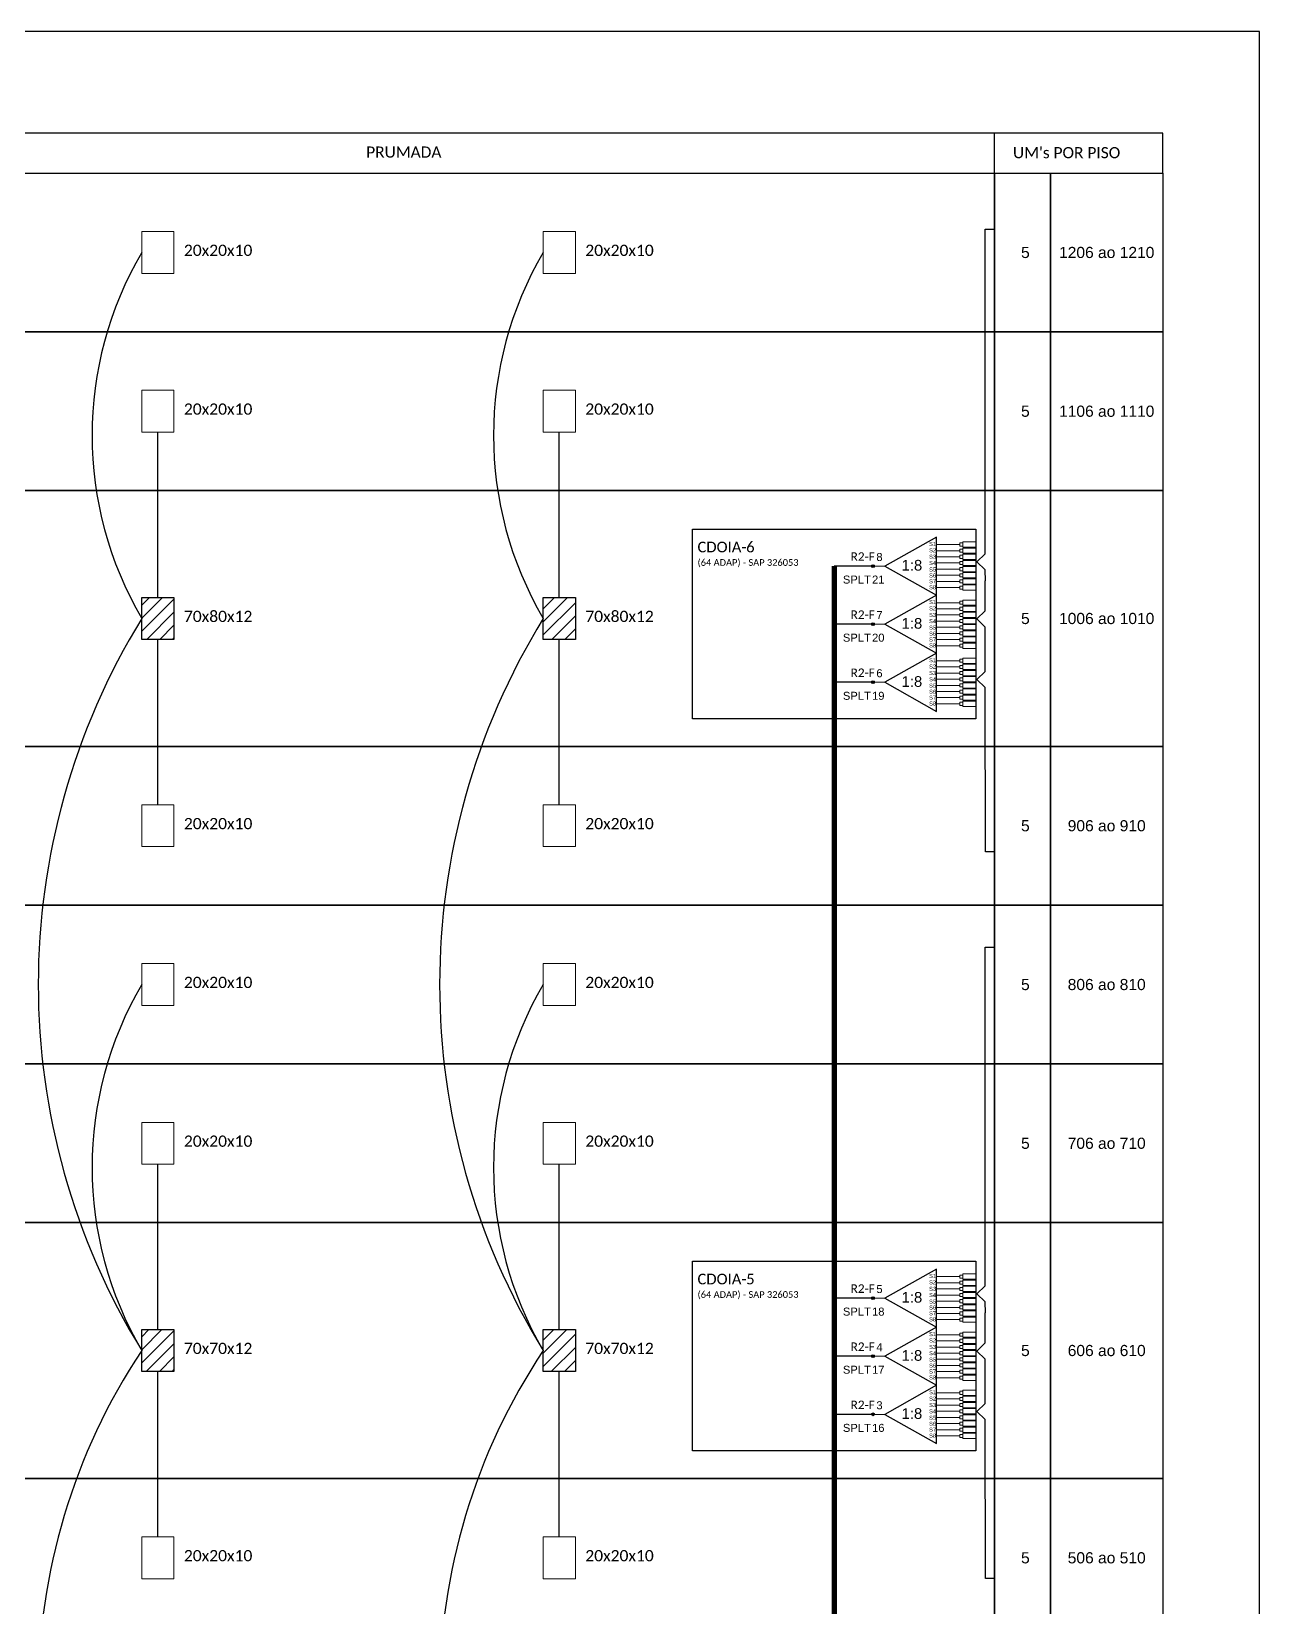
# Model space of a CAD drawing. Extents: x -89 to 749, y 705 to 1299.
# Drawn here: x 496 to 749.2, y 974 to 1299 of the extents above; entities that cross this region are included whole.
import ezdxf
from ezdxf.enums import TextEntityAlignment as Align

# ---------------------------------------------------------------- set-up
doc = ezdxf.new("R2010")
doc.units = 0
doc.styles.add('ARIAL', font='arial.ttf')
doc.styles.add('WMF-Calibri0', font='calibri.ttf')

msp = doc.modelspace()

# ---------------------------------------------------------------- hatches: boundary and pattern name
h = msp.add_hatch(color=3)
h.dxf.hatch_style = 1
edge = h.paths.add_edge_path()
edge.add_arc((669.55, 1188.78), 0.282, 0, 360)
h = msp.add_hatch()
h.set_pattern_fill('ANSI31', color=1, scale=0.6)
h.set_pattern_definition([(45, (-520.682, -17.6759), (-1.3470384, 1.3470384), [])])
h.paths.add_polyline_path([(525.39, 1031.31), (518.76, 1031.31), (518.76, 1022.69), (525.39, 1022.69)])
h.paths.add_polyline_path([(518.76, 1173.66), (525.39, 1173.66), (525.39, 1182.28), (518.76, 1182.28)])
h.paths.add_polyline_path([(608.16, 1173.66), (608.16, 1182.28), (601.54, 1182.28), (601.54, 1173.66)])
h.paths.add_polyline_path([(608.16, 1031.31), (601.54, 1031.31), (601.54, 1022.69), (608.16, 1022.69)])
h = msp.add_hatch(color=3)
h.dxf.hatch_style = 1
edge = h.paths.add_edge_path()
edge.add_arc((669.55, 1176.79), 0.282, 0, 360)
h = msp.add_hatch(color=3)
h.dxf.hatch_style = 1
edge = h.paths.add_edge_path()
edge.add_arc((669.55, 1164.81), 0.282, 0, 360)
h = msp.add_hatch(color=3)
h.dxf.hatch_style = 1
edge = h.paths.add_edge_path()
edge.add_arc((669.55, 1164.81), 0.282, 0, 360)
h = msp.add_hatch(color=3)
h.dxf.hatch_style = 1
edge = h.paths.add_edge_path()
edge.add_arc((669.55, 1037.81), 0.282, 0, 360)
h = msp.add_hatch(color=3)
h.dxf.hatch_style = 1
edge = h.paths.add_edge_path()
edge.add_arc((669.55, 1025.82), 0.282, 0, 360)
h = msp.add_hatch(color=3)
h.dxf.hatch_style = 1
edge = h.paths.add_edge_path()
edge.add_arc((669.55, 1013.83), 0.282, 0, 360)
h = msp.add_hatch(color=3)
h.dxf.hatch_style = 1
edge = h.paths.add_edge_path()
edge.add_arc((669.55, 1013.83), 0.282, 0, 360)

# ---------------------------------------------------------------- linework, layer by layer
for points in [[(-89.32, 705.02), (749.25, 705.02), (749.25, 1299.02), (-89.32, 1299.02), (-89.32, 705.02)], [(361.41, 1269.83), (729.31, 1269.83), (729.31, 1278.06), (361.41, 1278.06), (361.41, 1278.06), (361.41, 1273.94)], [(694.58, 1269.83), (694.58, 1278.06)]]:
    msp.add_lwpolyline(points)
for points in [[(396.13, 1269.83), (694.59, 1269.83), (694.59, 1237.09), (396.13, 1237.09)], [(694.59, 1269.83), (706.17, 1269.83), (706.17, 1237.09), (694.59, 1237.09)], [(706.17, 1269.83), (729.31, 1269.83), (729.31, 1237.09), (706.17, 1237.09)], [(396.13, 1237.09), (694.59, 1237.09), (694.59, 1204.34), (396.13, 1204.34)], [(694.59, 1237.09), (706.17, 1237.09), (706.17, 1204.34), (694.59, 1204.34)], [(706.17, 1237.09), (729.31, 1237.09), (729.31, 1204.34), (706.17, 1204.34)], [(396.13, 1204.34), (694.59, 1204.34), (694.59, 1151.6), (396.13, 1151.6)], [(694.59, 1204.34), (706.17, 1204.34), (706.17, 1151.6), (694.59, 1151.6)], [(706.17, 1204.34), (729.31, 1204.34), (729.31, 1151.6), (706.17, 1151.6)], [(396.13, 1151.6), (694.59, 1151.6), (694.59, 1118.86), (396.13, 1118.86)], [(694.59, 1151.6), (706.17, 1151.6), (706.17, 1118.86), (694.59, 1118.86)], [(706.17, 1151.6), (729.31, 1151.6), (729.31, 1118.86), (706.17, 1118.86)], [(396.13, 1118.86), (694.59, 1118.86), (694.59, 1086.11), (396.13, 1086.11)], [(694.59, 1118.86), (706.17, 1118.86), (706.17, 1086.11), (694.59, 1086.11)], [(706.17, 1118.86), (729.31, 1118.86), (729.31, 1086.11), (706.17, 1086.11)], [(396.13, 1086.11), (694.59, 1086.11), (694.59, 1053.37), (396.13, 1053.37)], [(694.59, 1086.11), (706.17, 1086.11), (706.17, 1053.37), (694.59, 1053.37)], [(706.17, 1086.11), (729.31, 1086.11), (729.31, 1053.37), (706.17, 1053.37)], [(396.13, 1053.37), (694.59, 1053.37), (694.59, 1000.62), (396.13, 1000.62)], [(694.59, 1053.37), (706.17, 1053.37), (706.17, 1000.62), (694.59, 1000.62)], [(706.17, 1053.37), (729.31, 1053.37), (729.31, 1000.62), (706.17, 1000.62)], [(396.13, 1000.62), (694.59, 1000.62), (694.59, 967.88), (396.13, 967.88)], [(694.59, 1000.62), (706.17, 1000.62), (706.17, 967.88), (694.59, 967.88)], [(706.17, 1000.62), (729.31, 1000.62), (729.31, 967.88), (706.17, 967.88)]]:
    msp.add_lwpolyline(points, close=True)
at = {"color": 3}
for points in [[(692.72, 1185.73), (692.71, 1188.01), (690.99, 1189.67), (692.71, 1191.33), (692.71, 1258.23), (694.53, 1258.23)], [(522.07, 1182.28), (522.07, 1216.41)], [(604.85, 1182.28), (604.85, 1216.41)], [(692.71, 1169.98), (692.71, 1176.21), (690.99, 1177.87), (692.71, 1179.53), (692.71, 1185.73), (692.72, 1185.73)], [(522.07, 1139.54), (522.07, 1173.66)], [(604.85, 1139.54), (604.85, 1173.66)], [(694.53, 1129.82), (692.72, 1129.82), (692.71, 1163.75), (690.99, 1165.41), (692.71, 1167.07), (692.71, 1169.98)], [(692.72, 1034.76), (692.71, 1037.04), (690.99, 1038.7), (692.71, 1040.35), (692.71, 1110.21), (694.53, 1110.21)], [(522.07, 1031.31), (522.07, 1065.43)], [(604.85, 1031.31), (604.85, 1065.43)], [(692.71, 1019.01), (692.71, 1025.24), (690.99, 1026.89), (692.71, 1028.55), (692.71, 1034.76), (692.72, 1034.76)], [(522.07, 988.56), (522.07, 1022.69)], [(604.85, 988.56), (604.85, 1022.69)], [(694.53, 979.99), (692.72, 979.99), (692.71, 1012.78), (690.99, 1014.44), (692.71, 1016.09), (692.71, 1019.01)]]:
    msp.add_lwpolyline(points, dxfattribs=at)
at = {"color": 0, "lineweight": 0}
for points in [[(518.76, 1257.77), (525.39, 1257.77), (525.39, 1249.15), (518.76, 1249.15)], [(601.54, 1257.77), (608.16, 1257.77), (608.16, 1249.15), (601.54, 1249.15)], [(518.76, 1225.03), (525.39, 1225.03), (525.39, 1216.41), (518.76, 1216.41)], [(601.54, 1225.03), (608.16, 1225.03), (608.16, 1216.41), (601.54, 1216.41)], [(518.76, 1139.54), (525.39, 1139.54), (525.39, 1130.92), (518.76, 1130.92)], [(601.54, 1139.54), (608.16, 1139.54), (608.16, 1130.92), (601.54, 1130.92)], [(518.76, 1106.79), (525.39, 1106.79), (525.39, 1098.17), (518.76, 1098.17)], [(601.54, 1106.79), (608.16, 1106.79), (608.16, 1098.17), (601.54, 1098.17)], [(518.76, 1074.05), (525.39, 1074.05), (525.39, 1065.43), (518.76, 1065.43)], [(601.54, 1074.05), (608.16, 1074.05), (608.16, 1065.43), (601.54, 1065.43)], [(518.76, 988.56), (525.39, 988.56), (525.39, 979.94), (518.76, 979.94)], [(601.54, 988.56), (608.16, 988.56), (608.16, 979.94), (601.54, 979.94)]]:
    msp.add_lwpolyline(points, close=True, dxfattribs=at)
at = {"color": 1}
for points in [[(632.32, 1196.38), (690.77, 1196.38), (690.77, 1157.25), (632.32, 1157.25)], [(518.76, 1182.28), (525.39, 1182.28), (525.39, 1173.66), (518.76, 1173.66)], [(601.54, 1182.28), (608.16, 1182.28), (608.16, 1173.66), (601.54, 1173.66)], [(632.32, 1045.4), (690.77, 1045.4), (690.77, 1006.28), (632.32, 1006.28)], [(518.76, 1031.31), (525.39, 1031.31), (525.39, 1022.69), (518.76, 1022.69)], [(601.54, 1031.31), (608.16, 1031.31), (608.16, 1022.69), (601.54, 1022.69)]]:
    msp.add_lwpolyline(points, close=True, dxfattribs=at)
for points in [[(682.63, 1194.77), (672, 1188.78), (682.63, 1182.79), (682.63, 1194.77)], [(682.63, 1182.79), (672, 1176.79), (682.63, 1170.8), (682.63, 1182.79)], [(682.63, 1170.8), (672, 1164.81), (682.63, 1158.82), (682.63, 1170.8)], [(682.63, 1043.8), (672, 1037.81), (682.63, 1031.81), (682.63, 1043.8)], [(682.63, 1031.81), (672, 1025.82), (682.63, 1019.83), (682.63, 1031.81)], [(682.63, 1019.83), (672, 1013.83), (682.63, 1007.84), (682.63, 1019.83)]]:
    msp.add_lwpolyline(points, dxfattribs=at)
at = {"color": 3, "lineweight": 0}
for points in [[(687.44, 1193.22), (682.63, 1193.22)], [(688.08, 1193.76), (688.08, 1192.68)], [(688.08, 1193.76), (690.74, 1193.76)], [(682.63, 1191.95), (687.44, 1191.95)], [(682.63, 1190.68), (687.44, 1190.68)], [(688.08, 1192.68), (690.74, 1192.68)], [(688.08, 1192.5), (688.08, 1191.41)], [(688.08, 1192.5), (690.74, 1192.5)], [(688.08, 1191.41), (690.74, 1191.41)], [(688.08, 1191.23), (688.08, 1190.14)], [(688.08, 1191.23), (690.74, 1191.23)], [(688.08, 1190.14), (690.74, 1190.14)], [(688.08, 1189.96), (688.08, 1188.87)], [(688.08, 1189.96), (690.74, 1189.96)], [(682.63, 1189.42), (687.44, 1189.42)], [(682.63, 1188.15), (687.44, 1188.15)], [(682.63, 1186.88), (687.44, 1186.88)], [(688.08, 1188.87), (690.74, 1188.87)], [(688.08, 1188.69), (688.08, 1187.61)], [(688.08, 1188.69), (690.74, 1188.69)], [(688.08, 1187.61), (690.74, 1187.61)], [(688.08, 1187.42), (688.08, 1186.34)], [(688.08, 1187.42), (690.74, 1187.42)], [(688.08, 1186.34), (690.74, 1186.34)], [(682.63, 1185.61), (687.44, 1185.61)], [(682.63, 1184.34), (687.44, 1184.34)], [(688.08, 1186.15), (688.08, 1185.07)], [(688.08, 1186.15), (690.74, 1186.15)], [(688.08, 1185.07), (690.74, 1185.07)], [(688.08, 1184.89), (688.08, 1183.8)], [(688.08, 1184.89), (690.74, 1184.89)], [(688.08, 1183.8), (690.74, 1183.8)], [(687.44, 1181.23), (682.63, 1181.23)], [(682.63, 1179.97), (687.44, 1179.97)], [(688.08, 1181.78), (688.08, 1180.69)], [(688.08, 1181.78), (690.74, 1181.78)], [(688.08, 1180.69), (690.74, 1180.69)], [(688.08, 1180.51), (688.08, 1179.42)], [(688.08, 1180.51), (690.74, 1180.51)], [(682.63, 1178.7), (687.44, 1178.7)], [(682.63, 1177.43), (687.44, 1177.43)], [(688.08, 1179.42), (690.74, 1179.42)], [(688.08, 1179.24), (688.08, 1178.16)], [(688.08, 1179.24), (690.74, 1179.24)], [(688.08, 1178.16), (690.74, 1178.16)], [(688.08, 1177.97), (688.08, 1176.89)], [(688.08, 1177.97), (690.74, 1177.97)], [(688.08, 1176.89), (690.74, 1176.89)], [(688.08, 1176.7), (688.08, 1175.62)], [(688.08, 1176.7), (690.74, 1176.7)], [(682.63, 1176.16), (687.44, 1176.16)], [(682.63, 1174.89), (687.44, 1174.89)], [(682.63, 1173.62), (687.44, 1173.62)], [(688.08, 1175.62), (690.74, 1175.62)], [(688.08, 1175.44), (688.08, 1174.35)], [(688.08, 1175.44), (690.74, 1175.44)], [(688.08, 1174.35), (690.74, 1174.35)], [(688.08, 1174.17), (688.08, 1173.08)], [(688.08, 1174.17), (690.74, 1174.17)], [(682.63, 1172.36), (687.44, 1172.36)], [(688.08, 1173.08), (690.74, 1173.08)], [(688.08, 1172.9), (688.08, 1171.81)], [(688.08, 1172.9), (690.74, 1172.9)], [(688.08, 1171.81), (690.74, 1171.81)], [(687.44, 1169.25), (682.63, 1169.25)], [(682.63, 1167.98), (687.44, 1167.98)], [(688.08, 1169.79), (688.08, 1168.71)], [(688.08, 1169.79), (690.74, 1169.79)], [(688.08, 1168.71), (690.74, 1168.71)], [(688.08, 1168.52), (688.08, 1167.44)], [(688.08, 1168.52), (690.74, 1168.52)], [(688.08, 1167.44), (690.74, 1167.44)], [(688.08, 1167.25), (688.08, 1166.17)], [(688.08, 1167.25), (690.74, 1167.25)], [(682.63, 1166.71), (687.44, 1166.71)], [(682.63, 1165.44), (687.44, 1165.44)], [(682.63, 1164.17), (687.44, 1164.17)], [(688.08, 1166.17), (690.74, 1166.17)], [(688.08, 1165.99), (688.08, 1164.9)], [(688.08, 1165.99), (690.74, 1165.99)], [(688.08, 1164.9), (690.74, 1164.9)], [(688.08, 1164.72), (688.08, 1163.63)], [(688.08, 1164.72), (690.74, 1164.72)], [(688.08, 1163.63), (690.74, 1163.63)], [(682.63, 1162.91), (687.44, 1162.91)], [(682.63, 1161.64), (687.44, 1161.64)], [(682.63, 1160.37), (687.44, 1160.37)], [(688.08, 1163.45), (688.08, 1162.36)], [(688.08, 1163.45), (690.74, 1163.45)], [(688.08, 1162.36), (690.74, 1162.36)], [(688.08, 1162.18), (688.08, 1161.1)], [(688.08, 1162.18), (690.74, 1162.18)], [(688.08, 1161.1), (690.74, 1161.1)], [(688.08, 1160.91), (688.08, 1159.83)], [(688.08, 1160.91), (690.74, 1160.91)], [(688.08, 1159.83), (690.74, 1159.83)], [(687.44, 1042.25), (682.63, 1042.25)], [(682.63, 1040.98), (687.44, 1040.98)], [(688.08, 1042.79), (688.08, 1041.7)], [(688.08, 1042.79), (690.74, 1042.79)], [(688.08, 1041.7), (690.74, 1041.7)], [(688.08, 1041.52), (688.08, 1040.43)], [(688.08, 1041.52), (690.74, 1041.52)], [(688.08, 1040.43), (690.74, 1040.43)], [(688.08, 1040.25), (688.08, 1039.17)], [(688.08, 1040.25), (690.74, 1040.25)], [(682.63, 1039.71), (687.44, 1039.71)], [(682.63, 1038.44), (687.44, 1038.44)], [(682.63, 1037.17), (687.44, 1037.17)], [(688.08, 1039.17), (690.74, 1039.17)], [(688.08, 1038.98), (688.08, 1037.9)], [(688.08, 1038.98), (690.74, 1038.98)], [(688.08, 1037.9), (690.74, 1037.9)], [(688.08, 1037.72), (688.08, 1036.63)], [(688.08, 1037.72), (690.74, 1037.72)], [(682.63, 1035.9), (687.44, 1035.9)], [(682.63, 1034.64), (687.44, 1034.64)], [(688.08, 1036.63), (690.74, 1036.63)], [(688.08, 1036.45), (688.08, 1035.36)], [(688.08, 1036.45), (690.74, 1036.45)], [(688.08, 1035.36), (690.74, 1035.36)], [(688.08, 1035.18), (688.08, 1034.09)], [(688.08, 1035.18), (690.74, 1035.18)], [(688.08, 1034.09), (690.74, 1034.09)], [(688.08, 1033.91), (688.08, 1032.83)], [(688.08, 1033.91), (690.74, 1033.91)], [(682.63, 1033.37), (687.44, 1033.37)], [(688.08, 1032.83), (690.74, 1032.83)], [(688.08, 1030.8), (688.08, 1029.72)], [(688.08, 1030.8), (690.74, 1030.8)], [(687.44, 1030.26), (682.63, 1030.26)], [(682.63, 1028.99), (687.44, 1028.99)], [(682.63, 1027.72), (687.44, 1027.72)], [(688.08, 1029.72), (690.74, 1029.72)], [(688.08, 1029.53), (688.08, 1028.45)], [(688.08, 1029.53), (690.74, 1029.53)], [(688.08, 1028.45), (690.74, 1028.45)], [(688.08, 1028.27), (688.08, 1027.18)], [(688.08, 1028.27), (690.74, 1028.27)], [(688.08, 1027.18), (690.74, 1027.18)], [(682.63, 1026.45), (687.44, 1026.45)], [(682.63, 1025.19), (687.44, 1025.19)], [(682.63, 1023.92), (687.44, 1023.92)], [(688.08, 1027), (688.08, 1025.91)], [(688.08, 1027), (690.74, 1027)], [(688.08, 1025.91), (690.74, 1025.91)], [(688.08, 1025.73), (688.08, 1024.64)], [(688.08, 1025.73), (690.74, 1025.73)], [(688.08, 1024.64), (690.74, 1024.64)], [(688.08, 1024.46), (688.08, 1023.38)], [(688.08, 1024.46), (690.74, 1024.46)], [(682.63, 1022.65), (687.44, 1022.65)], [(682.63, 1021.38), (687.44, 1021.38)], [(688.08, 1023.38), (690.74, 1023.38)], [(688.08, 1023.19), (688.08, 1022.11)], [(688.08, 1023.19), (690.74, 1023.19)], [(688.08, 1022.11), (690.74, 1022.11)], [(688.08, 1021.92), (688.08, 1020.84)], [(688.08, 1021.92), (690.74, 1021.92)], [(688.08, 1020.84), (690.74, 1020.84)], [(687.44, 1018.27), (682.63, 1018.27)], [(688.08, 1018.82), (688.08, 1017.73)], [(688.08, 1018.82), (690.74, 1018.82)], [(688.08, 1017.73), (690.74, 1017.73)], [(688.08, 1017.55), (688.08, 1016.46)], [(688.08, 1017.55), (690.74, 1017.55)], [(682.63, 1017), (687.44, 1017)], [(682.63, 1015.74), (687.44, 1015.74)], [(682.63, 1014.47), (687.44, 1014.47)], [(688.08, 1016.46), (690.74, 1016.46)], [(688.08, 1016.28), (688.08, 1015.19)], [(688.08, 1016.28), (690.74, 1016.28)], [(688.08, 1015.19), (690.74, 1015.19)], [(688.08, 1015.01), (688.08, 1013.93)], [(688.08, 1015.01), (690.74, 1015.01)], [(682.63, 1013.2), (687.44, 1013.2)], [(682.63, 1011.93), (687.44, 1011.93)], [(688.08, 1013.93), (690.74, 1013.93)], [(688.08, 1013.74), (688.08, 1012.66)], [(688.08, 1013.74), (690.74, 1013.74)], [(688.08, 1012.66), (690.74, 1012.66)], [(688.08, 1012.47), (688.08, 1011.39)], [(688.08, 1012.47), (690.74, 1012.47)], [(688.08, 1011.39), (690.74, 1011.39)], [(688.08, 1011.21), (688.08, 1010.12)], [(688.08, 1011.21), (690.74, 1011.21)], [(682.63, 1010.66), (687.44, 1010.66)], [(682.63, 1009.39), (687.44, 1009.39)], [(688.08, 1010.12), (690.74, 1010.12)], [(688.08, 1009.94), (688.08, 1008.85)], [(688.08, 1009.94), (690.74, 1009.94)], [(688.08, 1008.85), (690.74, 1008.85)]]:
    msp.add_lwpolyline(points, dxfattribs=at)
for points in [[(687.44, 1193.54), (688.08, 1193.54), (688.08, 1192.91), (687.44, 1192.91)], [(687.44, 1192.27), (688.08, 1192.27), (688.08, 1191.64), (687.44, 1191.64)], [(687.44, 1191), (688.08, 1191), (688.08, 1190.37), (687.44, 1190.37)], [(687.44, 1189.73), (688.08, 1189.73), (688.08, 1189.1), (687.44, 1189.1)], [(687.44, 1188.46), (688.08, 1188.46), (688.08, 1187.83), (687.44, 1187.83)], [(687.44, 1187.19), (688.08, 1187.19), (688.08, 1186.56), (687.44, 1186.56)], [(687.44, 1185.93), (688.08, 1185.93), (688.08, 1185.3), (687.44, 1185.3)], [(687.44, 1184.66), (688.08, 1184.66), (688.08, 1184.03), (687.44, 1184.03)], [(687.44, 1181.55), (688.08, 1181.55), (688.08, 1180.92), (687.44, 1180.92)], [(687.44, 1180.28), (688.08, 1180.28), (688.08, 1179.65), (687.44, 1179.65)], [(687.44, 1179.01), (688.08, 1179.01), (688.08, 1178.38), (687.44, 1178.38)], [(687.44, 1177.74), (688.08, 1177.74), (688.08, 1177.11), (687.44, 1177.11)], [(687.44, 1176.48), (688.08, 1176.48), (688.08, 1175.85), (687.44, 1175.85)], [(687.44, 1175.21), (688.08, 1175.21), (688.08, 1174.58), (687.44, 1174.58)], [(687.44, 1173.94), (688.08, 1173.94), (688.08, 1173.31), (687.44, 1173.31)], [(687.44, 1172.67), (688.08, 1172.67), (688.08, 1172.04), (687.44, 1172.04)], [(687.44, 1169.56), (688.08, 1169.56), (688.08, 1168.93), (687.44, 1168.93)], [(687.44, 1168.29), (688.08, 1168.29), (688.08, 1167.66), (687.44, 1167.66)], [(687.44, 1167.03), (688.08, 1167.03), (688.08, 1166.4), (687.44, 1166.4)], [(687.44, 1165.76), (688.08, 1165.76), (688.08, 1165.13), (687.44, 1165.13)], [(687.44, 1164.49), (688.08, 1164.49), (688.08, 1163.86), (687.44, 1163.86)], [(687.44, 1163.22), (688.08, 1163.22), (688.08, 1162.59), (687.44, 1162.59)], [(687.44, 1161.95), (688.08, 1161.95), (688.08, 1161.32), (687.44, 1161.32)], [(687.44, 1160.68), (688.08, 1160.68), (688.08, 1160.05), (687.44, 1160.05)], [(687.44, 1042.56), (688.08, 1042.56), (688.08, 1041.93), (687.44, 1041.93)], [(687.44, 1041.29), (688.08, 1041.29), (688.08, 1040.66), (687.44, 1040.66)], [(687.44, 1040.02), (688.08, 1040.02), (688.08, 1039.39), (687.44, 1039.39)], [(687.44, 1038.76), (688.08, 1038.76), (688.08, 1038.13), (687.44, 1038.13)], [(687.44, 1037.49), (688.08, 1037.49), (688.08, 1036.86), (687.44, 1036.86)], [(687.44, 1036.22), (688.08, 1036.22), (688.08, 1035.59), (687.44, 1035.59)], [(687.44, 1034.95), (688.08, 1034.95), (688.08, 1034.32), (687.44, 1034.32)], [(687.44, 1033.68), (688.08, 1033.68), (688.08, 1033.05), (687.44, 1033.05)], [(687.44, 1030.57), (688.08, 1030.57), (688.08, 1029.94), (687.44, 1029.94)], [(687.44, 1029.31), (688.08, 1029.31), (688.08, 1028.68), (687.44, 1028.68)], [(687.44, 1028.04), (688.08, 1028.04), (688.08, 1027.41), (687.44, 1027.41)], [(687.44, 1026.77), (688.08, 1026.77), (688.08, 1026.14), (687.44, 1026.14)], [(687.44, 1025.5), (688.08, 1025.5), (688.08, 1024.87), (687.44, 1024.87)], [(687.44, 1024.23), (688.08, 1024.23), (688.08, 1023.6), (687.44, 1023.6)], [(687.44, 1022.96), (688.08, 1022.96), (688.08, 1022.33), (687.44, 1022.33)], [(687.44, 1021.7), (688.08, 1021.7), (688.08, 1021.07), (687.44, 1021.07)], [(687.44, 1018.59), (688.08, 1018.59), (688.08, 1017.96), (687.44, 1017.96)], [(687.44, 1017.32), (688.08, 1017.32), (688.08, 1016.69), (687.44, 1016.69)], [(687.44, 1016.05), (688.08, 1016.05), (688.08, 1015.42), (687.44, 1015.42)], [(687.44, 1014.78), (688.08, 1014.78), (688.08, 1014.15), (687.44, 1014.15)], [(687.44, 1013.51), (688.08, 1013.51), (688.08, 1012.88), (687.44, 1012.88)], [(687.44, 1012.25), (688.08, 1012.25), (688.08, 1011.62), (687.44, 1011.62)], [(687.44, 1010.98), (688.08, 1010.98), (688.08, 1010.35), (687.44, 1010.35)], [(687.44, 1009.71), (688.08, 1009.71), (688.08, 1009.08), (687.44, 1009.08)]]:
    msp.add_lwpolyline(points, close=True, dxfattribs=at)
at = {"color": 6, "const_width": 1.1}
msp.add_lwpolyline([(661.56, 1188.78), (661.56, 775.51), (536.76, 775.51), (536.76, 847.41), (516.16, 847.41), (516.16, 820.46)], dxfattribs=at)
at = {"color": 6}
for points in [[(669.55, 1188.78), (661.56, 1188.78)], [(669.55, 1176.79), (661.56, 1176.79)], [(669.55, 1164.81), (661.56, 1164.81)], [(669.55, 1037.81), (661.56, 1037.81)], [(669.55, 1025.82), (661.56, 1025.82)], [(669.55, 1013.83), (661.56, 1013.83)]]:
    msp.add_lwpolyline(points, dxfattribs=at)
at = {"color": 1, "lineweight": 0}
for points in [[(672, 1188.78), (669.55, 1188.78)], [(672, 1176.79), (669.55, 1176.79)], [(672, 1164.81), (669.55, 1164.81)], [(672, 1037.81), (669.55, 1037.81)], [(672, 1025.82), (669.55, 1025.82)], [(672, 1013.83), (669.55, 1013.83)]]:
    msp.add_lwpolyline(points, dxfattribs=at)
at = {"color": 3}
for centre in [(669.55, 1188.78), (669.55, 1176.79), (669.55, 1164.81), (669.55, 1164.81), (669.55, 1037.81), (669.55, 1025.82), (669.55, 1013.83), (669.55, 1013.83)]:
    msp.add_circle(centre, 0.282, dxfattribs=at)
for centre, radius, start, end in [((583.01, 1215.72), 74.51, 149.567, 210.433), ((665.79, 1215.72), 74.51, 149.567, 210.433), ((641.47, 1102.48), 144.07, 148.4003, 211.5997), ((724.25, 1102.48), 144.07, 148.4003, 211.5997), ((583.01, 1064.74), 74.51, 149.567, 210.433), ((665.79, 1064.74), 74.51, 149.567, 210.433), ((624.38, 956.51), 126.98, 146.2821, 213.7179), ((707.16, 956.51), 126.98, 146.2821, 213.7179)]:
    msp.add_arc(centre, radius, start, end, dxfattribs=at)

# ---------------------------------------------------------------- texts
at = {"style": 'WMF-Calibri0'}
for s, height, p in [('PRUMADA', 2.3, (565.03, 1273.01)), ("UM's POR PISO", 2.3, (698.41, 1272.89)), ('20x20x10', 2.317, (527.44, 1252.74)), ('20x20x10', 2.317, (610.22, 1252.74)), ('20x20x10', 2.317, (527.44, 1220)), ('20x20x10', 2.317, (610.22, 1220)), ('20x20x10', 2.317, (527.44, 1134.51)), ('20x20x10', 2.317, (610.22, 1134.51)), ('20x20x10', 2.317, (527.44, 1101.76)), ('20x20x10', 2.317, (610.22, 1101.76)), ('20x20x10', 2.317, (527.44, 1069.02)), ('20x20x10', 2.317, (610.22, 1069.02)), ('20x20x10', 2.317, (527.44, 983.53)), ('20x20x10', 2.317, (610.22, 983.53))]:
    msp.add_text(s, height=height, dxfattribs=at).set_placement(p)
at = {"style": 'ARIAL'}
for s, p in [('5', (700.97, 1253.46)), ('1206 ao 1210', (717.74, 1253.46)), ('5', (700.97, 1220.72)), ('1106 ao 1110', (717.74, 1220.72)), ('5', (700.97, 1177.97)), ('1006 ao 1010', (717.74, 1177.97)), ('5', (700.97, 1135.23)), ('906 ao 910', (717.74, 1135.23)), ('5', (700.97, 1102.48)), ('806 ao 810', (717.74, 1102.48)), ('5', (700.97, 1069.74)), ('706 ao 710', (717.74, 1069.74)), ('5', (700.97, 1027)), ('606 ao 610', (717.74, 1027)), ('5', (700.97, 984.25)), ('506 ao 510', (717.74, 984.25))]:
    msp.add_text(s, height=2.3, dxfattribs=at).set_placement(p, align=Align.MIDDLE_CENTER)
at = {"color": 1}
for s, height, style, p in [('CDOIA-', 2.2, 'WMF-Calibri0', (633.35, 1191.61)), ('S1', 0.825, 'ARIAL', (681.12, 1192.92)), ('1:8', 2.2, 'ARIAL', (675.43, 1187.85)), ('S2', 0.825, 'ARIAL', (681.12, 1191.62)), ('S3', 0.825, 'ARIAL', (681.12, 1190.29)), ('S4', 0.825, 'ARIAL', (681.12, 1188.99)), ('S5', 0.825, 'ARIAL', (681.12, 1187.66)), ('S6', 0.825, 'ARIAL', (681.12, 1186.43)), ('S7', 0.825, 'ARIAL', (681.12, 1185.22)), ('S8', 0.825, 'ARIAL', (681.12, 1183.99)), ('S1', 0.825, 'ARIAL', (681.12, 1180.94)), ('S2', 0.825, 'ARIAL', (681.12, 1179.63)), ('70x80x12', 2.317, 'WMF-Calibri0', (527.44, 1177.25)), ('70x80x12', 2.317, 'WMF-Calibri0', (610.22, 1177.25)), ('1:8', 2.2, 'ARIAL', (675.43, 1175.86)), ('S3', 0.825, 'ARIAL', (681.12, 1178.3)), ('S4', 0.825, 'ARIAL', (681.12, 1177.01)), ('S5', 0.825, 'ARIAL', (681.12, 1175.67)), ('S6', 0.825, 'ARIAL', (681.12, 1174.44)), ('S7', 0.825, 'ARIAL', (681.12, 1173.23)), ('S8', 0.825, 'ARIAL', (681.12, 1172)), ('S1', 0.825, 'ARIAL', (681.12, 1168.95)), ('S2', 0.825, 'ARIAL', (681.12, 1167.65)), ('S3', 0.825, 'ARIAL', (681.12, 1166.31)), ('1:8', 2.2, 'ARIAL', (675.43, 1163.87)), ('S4', 0.825, 'ARIAL', (681.12, 1165.02)), ('S5', 0.825, 'ARIAL', (681.12, 1163.69)), ('S6', 0.825, 'ARIAL', (681.12, 1162.45)), ('S7', 0.825, 'ARIAL', (681.12, 1161.25)), ('S8', 0.825, 'ARIAL', (681.12, 1160.02)), ('CDOIA-', 2.2, 'WMF-Calibri0', (633.35, 1040.64)), ('S1', 0.825, 'ARIAL', (681.12, 1041.95)), ('S2', 0.825, 'ARIAL', (681.12, 1040.64)), ('S3', 0.825, 'ARIAL', (681.12, 1039.31)), ('1:8', 2.2, 'ARIAL', (675.43, 1036.87)), ('S4', 0.825, 'ARIAL', (681.12, 1038.02)), ('S5', 0.825, 'ARIAL', (681.12, 1036.68)), ('S6', 0.825, 'ARIAL', (681.12, 1035.45)), ('S7', 0.825, 'ARIAL', (681.12, 1034.24)), ('S8', 0.825, 'ARIAL', (681.12, 1033.02)), ('S1', 0.825, 'ARIAL', (681.12, 1029.96)), ('70x70x12', 2.317, 'WMF-Calibri0', (527.44, 1026.28)), ('70x70x12', 2.317, 'WMF-Calibri0', (610.22, 1026.28)), ('1:8', 2.2, 'ARIAL', (675.43, 1024.88)), ('S2', 0.825, 'ARIAL', (681.12, 1028.66)), ('S3', 0.825, 'ARIAL', (681.12, 1027.33)), ('S4', 0.825, 'ARIAL', (681.12, 1026.03)), ('S5', 0.825, 'ARIAL', (681.12, 1024.7)), ('S6', 0.825, 'ARIAL', (681.12, 1023.47)), ('S7', 0.825, 'ARIAL', (681.12, 1022.26)), ('S8', 0.825, 'ARIAL', (681.12, 1021.03)), ('S1', 0.825, 'ARIAL', (681.12, 1017.98)), ('S2', 0.825, 'ARIAL', (681.12, 1016.67)), ('1:8', 2.2, 'ARIAL', (675.43, 1012.9)), ('S3', 0.825, 'ARIAL', (681.12, 1015.34)), ('S4', 0.825, 'ARIAL', (681.12, 1014.04)), ('S5', 0.825, 'ARIAL', (681.12, 1012.71)), ('S6', 0.825, 'ARIAL', (681.12, 1011.48)), ('S7', 0.825, 'ARIAL', (681.12, 1010.27)), ('S8', 0.825, 'ARIAL', (681.12, 1009.04))]:
    msp.add_text(s, height=height, dxfattribs=dict(at, style=style)).set_placement(p)
at = {"color": 7, "style": 'WMF-Calibri0'}
for s, p in [('6', (643.39, 1191.61)), ('5', (643.39, 1040.64))]:
    msp.add_text(s, height=2.2, dxfattribs=at).set_placement(p)
at = {"color": 1, "style": 'WMF-Calibri0'}
for p in [(643.78, 1188.83), (643.78, 1037.86)]:
    msp.add_text('(64 ADAP) - SAP 326053', height=1.375, dxfattribs=at).set_placement(p, align=Align.CENTER)
at = {"color": 6, "style": 'WMF-Calibri0'}
for p in [(664.93, 1189.86), (664.93, 1177.88), (664.93, 1165.89), (664.93, 1038.89), (664.93, 1026.9), (664.93, 1014.91)]:
    msp.add_text('R2-F', height=1.76, dxfattribs=at).set_placement(p)
at = {"color": 6, "style": 'ARIAL'}
for s, p in [('8', (670.88, 1189.82)), ('7', (670.88, 1177.84)), ('6', (670.88, 1165.85)), ('5', (670.88, 1038.85)), ('4', (670.88, 1026.86)), ('3', (670.88, 1014.88))]:
    msp.add_text(s, height=1.65, dxfattribs=at).set_placement(p, align=Align.CENTER)
at = {"color": 7, "style": 'ARIAL'}
for s, p in [('SPLT', (666.22, 1185.17)), ('21', (670.63, 1185.17)), ('SPLT', (666.22, 1173.19)), ('20', (670.63, 1173.19)), ('SPLT', (666.22, 1161.2)), ('19', (670.63, 1161.2)), ('SPLT', (666.22, 1034.2)), ('18', (670.63, 1034.2)), ('SPLT', (666.22, 1022.21)), ('17', (670.63, 1022.21)), ('SPLT', (666.22, 1010.22)), ('16', (670.63, 1010.22))]:
    msp.add_text(s, height=1.65, dxfattribs=at).set_placement(p, align=Align.CENTER)

doc.saveas('drawing.dxf')
